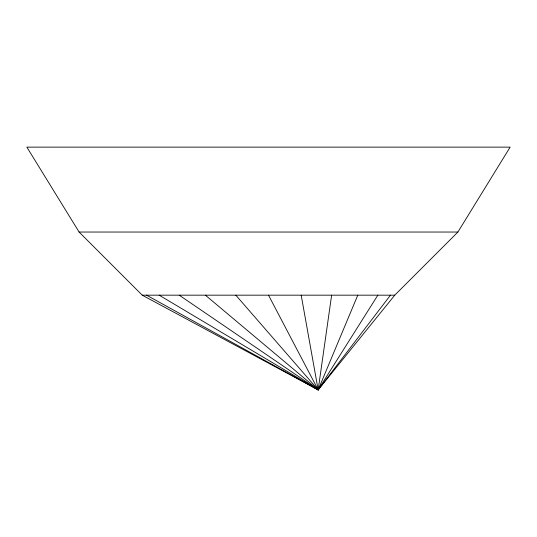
<?xml version="1.0" encoding="UTF-8"?>
<svg xmlns="http://www.w3.org/2000/svg" width="537" height="537" viewBox="0 0 537 537"><rect width="100%" height="100%" fill="white"/><g stroke="black" fill="none" stroke-linecap="round" stroke-linejoin="round"><path stroke-width="0.81" d="M146.534 295.169L318.159 389.869L394.769 295.169L457.9 232.038L510.15 147.131L26.85 147.131L79.1 232.038L142.231 295.169L318.159 389.869L331.631 295.169M159.147 295.169L318.159 389.869L357.783 295.169M179.217 295.169L318.159 389.869L377.853 295.169M205.369 295.169L318.159 389.869L390.466 295.169M79.1 232.038L457.9 232.038M142.231 295.169L394.769 295.169M235.817 295.169L318.159 389.869L301.183 295.169M268.5 295.169L318.159 389.869"/></g></svg>
